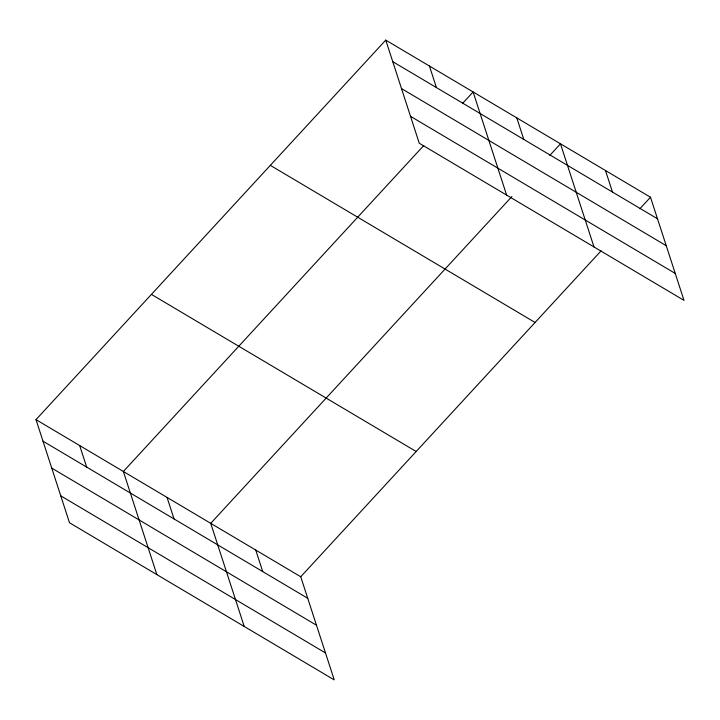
<?xml version="1.0" encoding="UTF-8"?>
<svg xmlns="http://www.w3.org/2000/svg" width="720" height="720" viewBox="0 0 720 720"><rect width="100%" height="100%" fill="white"/><g stroke="black" fill="none" stroke-linecap="round" stroke-linejoin="round"><path stroke-width="1.08" d="M36 419.634L300.735 576.756L334.242 679.887L69.507 522.765L36 419.634L385.758 40.113L650.493 197.235L684 300.366L419.265 143.244L385.758 40.113M423.765 145.521L123.363 471.483L156.87 574.614M462.483 103.5L473.121 91.962L506.628 195.093M511.884 196.551L210.726 523.332L244.233 626.463M549.846 155.349L560.484 143.82L593.991 246.942M300.735 576.756L601.137 250.794M639.864 208.773L650.493 197.235M392.751 61.659L657.495 218.781M401.499 88.578L666.243 245.7M410.517 116.325L675.252 273.438M270.333 165.357L535.077 322.479M151.416 294.39L416.16 451.512M43.002 441.18L307.737 598.302M51.75 468.099L316.485 625.221M60.759 495.837L325.494 652.959M605.484 170.523L612.486 192.069M516.798 117.891L523.8 139.437M429.435 66.042L436.437 87.588M255.735 550.044L262.728 571.59M167.049 497.412L174.042 518.949M79.686 445.563L86.679 467.1"/></g></svg>
